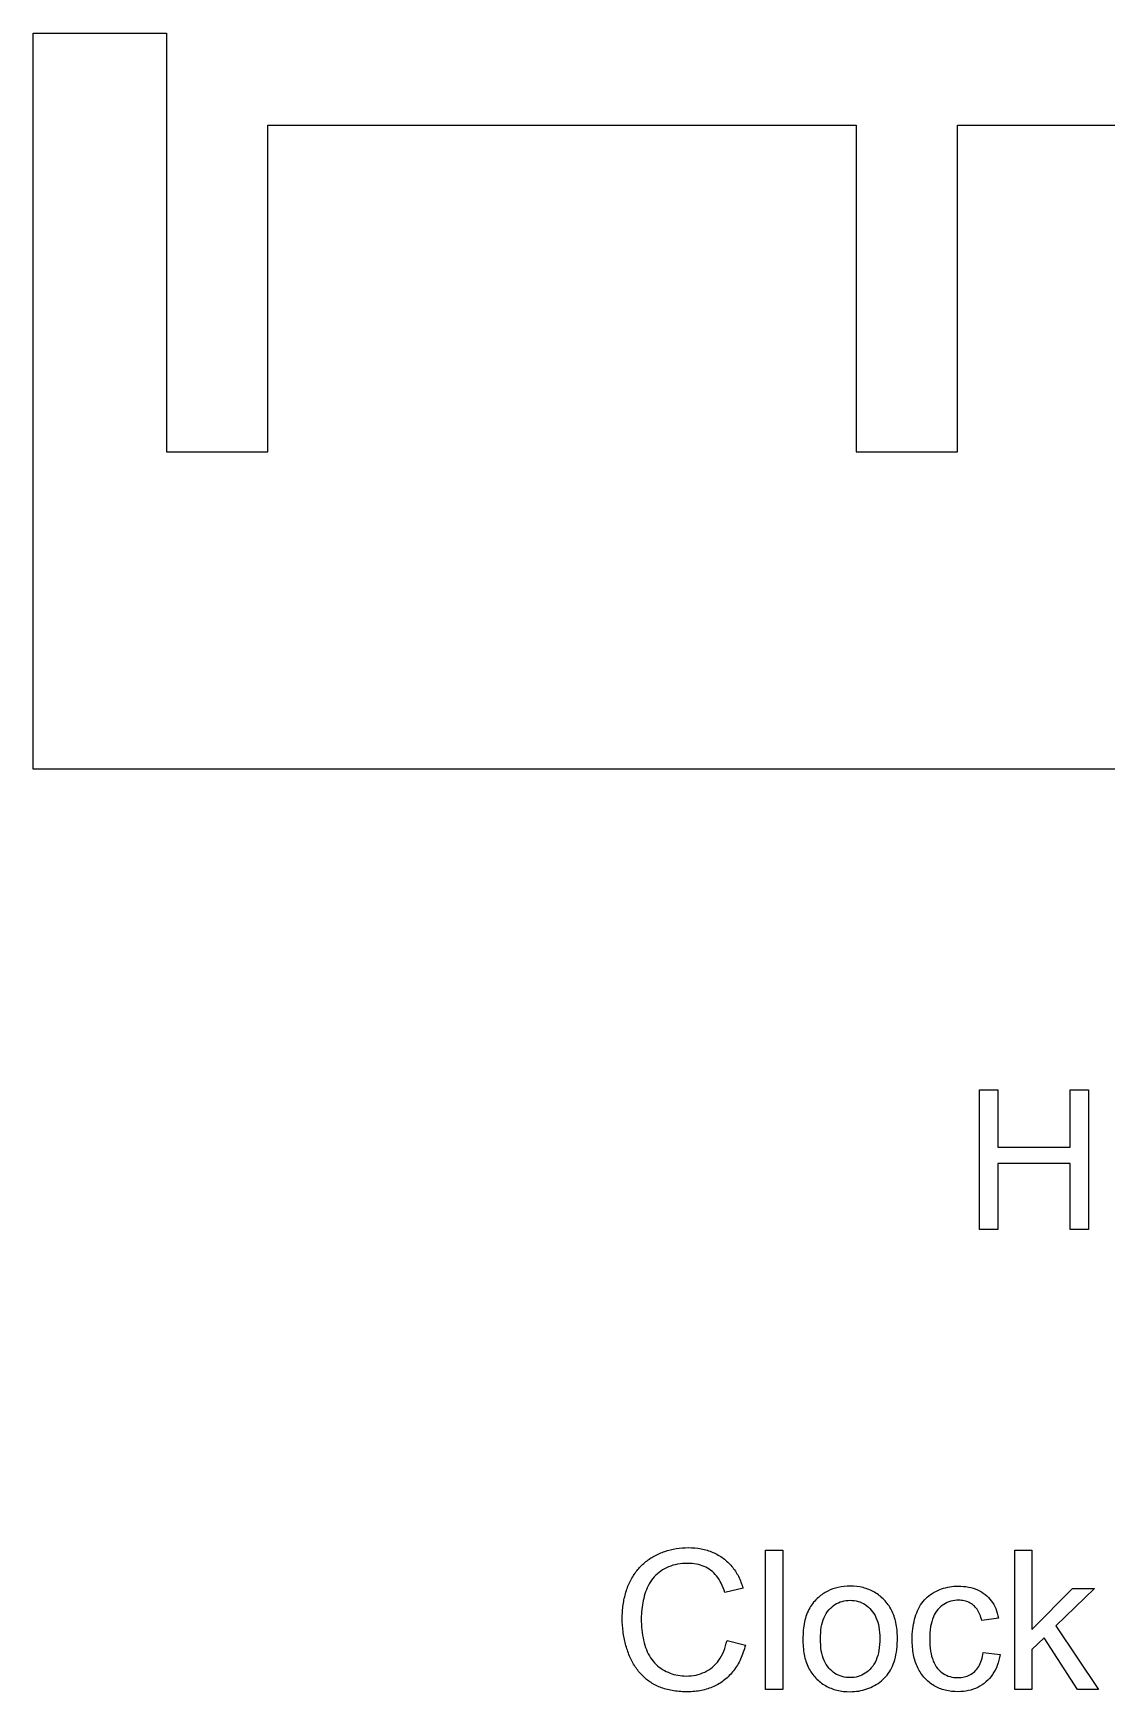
# Model space of a CAD drawing. Extents: x 16 to 234, y 9 to 84.
# Drawn here: x 16 to 39.35, y 9.95 to 46 of the extents above; entities that cross this region are included whole.
import ezdxf

# ---------------------------------------------------------------- set-up
doc = ezdxf.new("R2010")
doc.units = 0
doc.layers.add('baffles_C4_v3.0', color=7, linetype='CONTINUOUS')

msp = doc.modelspace()

# ---------------------------------------------------------------- linework, layer by layer
at = {"layer": 'baffles_C4_v3.0', "color": 1}
for p, q in [((16, 30.000028), (16, 46.000028)), ((16, 46.000028), (18.899999, 46.000028)), ((18.899999, 46.000028), (18.899999, 36.900026)), ((21.099999, 36.900026), (21.099999, 44.000028)), ((21.099999, 44.000028), (33.899997, 44.000028)), ((33.899997, 44.000028), (33.899997, 36.900026)), ((36.1, 36.900026), (36.1, 44.000028)), ((36.1, 44.000028), (48.899999, 44.000028)), ((18.899999, 36.900026), (19.999999, 36.900026)), ((19.999999, 36.900026), (21.099999, 36.900026)), ((33.899997, 36.900026), (35.000001, 36.900026)), ((35.000001, 36.900026), (36.1, 36.900026)), ((19.999999, 30.000028), (16, 30.000028)), ((230.000002, 30.000028), (19.999999, 30.000028))]:
    msp.add_line(p, q, dxfattribs=at)
at = {"layer": 'baffles_C4_v3.0', "color": 7}
for p, q in [((36.576045, 20.000027), (36.576045, 23.030333)), ((36.576045, 23.030333), (36.977054, 23.030333)), ((36.977054, 23.030333), (36.977054, 21.785965)), ((38.552152, 21.785965), (38.552152, 23.030333)), ((38.552152, 23.030333), (38.953161, 23.030333)), ((38.953161, 23.030333), (38.953161, 20.000027)), ((36.977054, 21.785965), (38.552152, 21.785965)), ((38.552152, 21.428364), (36.977054, 21.428364)), ((36.977054, 21.428364), (36.977054, 20.000027)), ((38.552152, 20.000027), (38.552152, 21.428364)), ((36.977054, 20.000027), (36.576045, 20.000027)), ((36.576045, 20.000027), (36.576045, 20.000027)), ((38.953161, 20.000027), (38.552152, 20.000027)), ((31.927365, 10.000026), (31.927365, 13.030332)), ((31.927365, 13.030332), (32.299436, 13.030332)), ((32.299436, 13.030332), (32.299436, 10.000026)), ((37.347901, 10.000026), (37.347901, 13.030332)), ((37.347901, 13.030332), (37.719971, 13.030332)), ((37.719971, 13.030332), (37.719971, 11.302272)), ((31.438184, 12.199375), (31.043376, 12.106357)), ((37.719971, 11.302272), (38.600537, 12.195241)), ((39.082162, 12.195241), (38.242936, 11.38082)), ((38.600537, 12.195241), (39.082162, 12.195241)), ((36.992367, 11.550319), (36.630632, 11.494508)), ((38.242936, 11.38082), (39.166911, 10.000026)), ((31.088851, 11.062493), (31.48986, 10.961208)), ((31.088851, 11.062493), (31.088851, 11.062493)), ((32.736941, 11.097633), (32.736941, 11.097633)), ((33.119346, 11.097633), (33.119346, 11.097633)), ((37.982487, 11.122438), (37.719971, 10.870257)), ((37.719971, 10.870257), (37.719971, 10.000026)), ((38.708024, 10.000026), (37.982487, 11.122438)), ((36.661638, 10.804111), (37.027507, 10.756569)), ((36.661638, 10.804111), (36.661638, 10.804111)), ((32.299436, 10.000026), (31.927365, 10.000026)), ((31.927365, 10.000026), (31.927365, 10.000026)), ((37.719971, 10.000026), (37.347901, 10.000026)), ((37.347901, 10.000026), (37.347901, 10.000026)), ((39.166911, 10.000026), (38.708024, 10.000026))]:
    msp.add_line(p, q, dxfattribs=at)
for points, knots in [([(31.48986, 10.961208), (31.458636, 10.858328), (31.3989, 10.661503), (31.243264, 10.402967), (31.043798, 10.19891), (30.803982, 10.052189), (30.529715, 9.964833), (30.232883, 9.940754), (29.93863, 9.960835), (29.667033, 10.024948), (29.434186, 10.136796), (29.242136, 10.295683), (29.083832, 10.492851), (28.962386, 10.725962), (28.875611, 10.983315), (28.822073, 11.256542), (28.805071, 11.54422), (28.822789, 11.83381), (28.882019, 12.112549), (28.982001, 12.363232), (29.120255, 12.581938), (29.294906, 12.764754), (29.503039, 12.905196), (29.733905, 13.007171), (29.982882, 13.069201), (30.250467, 13.089115), (30.522897, 13.067072), (30.784612, 12.989872), (31.011798, 12.858934), (31.200344, 12.680307), (31.349213, 12.457757), (31.40788, 12.287381), (31.438184, 12.199375)], [0, 0, 0, 0, 0.32157, 0.615213, 0.895366, 1.169918, 1.450133, 1.750771, 2.057947, 2.33201, 2.583051, 2.825608, 3.073537, 3.336769, 3.609863, 3.885796, 4.169534, 4.472215, 4.753593, 5.020791, 5.277619, 5.52517, 5.773681, 6.025908, 6.278748, 6.53954, 6.827781, 7.094142, 7.351386, 7.606794, 7.867263, 8.145552, 8.145552, 8.145552, 8.145552]), ([(31.043376, 12.106357), (31.018933, 12.174313), (30.972986, 12.302051), (30.869741, 12.467039), (30.743305, 12.593046), (30.59245, 12.679086), (30.419866, 12.729442), (30.22331, 12.744172), (30.017743, 12.728061), (29.817882, 12.672746), (29.645514, 12.578497), (29.503278, 12.451843), (29.390832, 12.298275), (29.314624, 12.120953), (29.263474, 11.932225), (29.231043, 11.73752), (29.220716, 11.523587), (29.231726, 11.298879), (29.268343, 11.071842), (29.328285, 10.866846), (29.417544, 10.688271), (29.536844, 10.540468), (29.683936, 10.429146), (29.847367, 10.350249), (30.021787, 10.301543), (30.213129, 10.285686), (30.412457, 10.304261), (30.608401, 10.370025), (30.7797, 10.48039), (30.921423, 10.635058), (31.028989, 10.833226), (31.068177, 10.983313), (31.088851, 11.062493)], [0, 0, 0, 0, 0.21619, 0.40638, 0.578699, 0.746321, 0.921805, 1.113627, 1.334668, 1.53749, 1.731036, 1.918622, 2.104536, 2.297298, 2.494003, 2.690195, 2.888225, 3.135435, 3.363796, 3.576745, 3.773755, 3.958849, 4.141313, 4.322407, 4.500438, 4.681426, 4.895653, 5.09655, 5.295569, 5.500359, 5.719603, 5.964432, 5.964432, 5.964432, 5.964432]), ([(32.736941, 11.097633), (32.742846, 11.222415), (32.753838, 11.454703), (32.868325, 11.7719), (33.053431, 11.999321), (33.274116, 12.145609), (33.511471, 12.228868), (33.775048, 12.253873), (34.046262, 12.225742), (34.303431, 12.123695), (34.516876, 11.954312), (34.680998, 11.726751), (34.776663, 11.442508), (34.799868, 11.149196), (34.785837, 10.877689), (34.745923, 10.651748), (34.67419, 10.463239), (34.573417, 10.308578), (34.447661, 10.180527), (34.297457, 10.080094), (34.131102, 10.005135), (33.95194, 9.959741), (33.73224, 9.94356), (33.482895, 9.969244), (33.223775, 10.070149), (33.00791, 10.238681), (32.846605, 10.472902), (32.751442, 10.768368), (32.741991, 10.982974), (32.736941, 11.097633)], [0, 0, 0, 0, 0.373287, 0.694893, 0.992798, 1.236514, 1.480586, 1.739701, 2.02504, 2.290916, 2.558147, 2.831839, 3.121011, 3.445963, 3.708865, 3.935481, 4.131461, 4.309577, 4.485466, 4.666189, 4.848458, 5.030443, 5.217534, 5.507183, 5.774723, 6.041064, 6.31643, 6.615589, 6.958788, 6.958788, 6.958788, 6.958788]), ([(33.119346, 11.097633), (33.122569, 11.011333), (33.128528, 10.851729), (33.188641, 10.633412), (33.292441, 10.463207), (33.429846, 10.343304), (33.591017, 10.270229), (33.76596, 10.249203), (33.940812, 10.270411), (34.101329, 10.344438), (34.238097, 10.465484), (34.342774, 10.637288), (34.400776, 10.859256), (34.416985, 11.105372), (34.400591, 11.348731), (34.341036, 11.56188), (34.234739, 11.72781), (34.099749, 11.848719), (33.939805, 11.92271), (33.765586, 11.944018), (33.591024, 11.922948), (33.429813, 11.849921), (33.292825, 11.730122), (33.188466, 11.560951), (33.128524, 11.34314), (33.122569, 11.183848), (33.119346, 11.097633)], [0, 0, 0, 0, 0.258503, 0.478079, 0.671308, 0.847936, 1.01724, 1.194237, 1.370126, 1.539087, 1.716299, 1.910503, 2.13339, 2.397617, 2.647897, 2.862385, 3.053897, 3.230937, 3.399272, 3.574023, 3.75102, 3.920324, 4.096952, 4.289207, 4.508122, 4.766396, 4.766396, 4.766396, 4.766396]), ([(37.027507, 10.756569), (37.010881, 10.677388), (36.978937, 10.525253), (36.872626, 10.321146), (36.726516, 10.157444), (36.546594, 10.036573), (36.338065, 9.964203), (36.095761, 9.942083), (35.837245, 9.969034), (35.584799, 10.06942), (35.375563, 10.237404), (35.220595, 10.470944), (35.131451, 10.763452), (35.109646, 11.052044), (35.123143, 11.311574), (35.161964, 11.52116), (35.226477, 11.71023), (35.318158, 11.875931), (35.439991, 12.012864), (35.589085, 12.115864), (35.754646, 12.189817), (35.932262, 12.235492), (36.129264, 12.250222), (36.334371, 12.233341), (36.535264, 12.173156), (36.705186, 12.069977), (36.842008, 11.929739), (36.942619, 11.753092), (36.975328, 11.619768), (36.992367, 11.550319)], [0, 0, 0, 0, 0.241821, 0.464631, 0.681286, 0.893853, 1.107847, 1.336222, 1.618999, 1.879886, 2.140116, 2.411671, 2.707793, 3.047457, 3.27498, 3.486061, 3.684793, 3.871872, 4.050457, 4.22945, 4.411299, 4.59195, 4.776752, 5.001593, 5.205795, 5.400182, 5.591346, 5.78791, 6.001628, 6.001628, 6.001628, 6.001628]), ([(36.630632, 11.494508), (36.617971, 11.54026), (36.594014, 11.62683), (36.531693, 11.741027), (36.451123, 11.829593), (36.355807, 11.893586), (36.246961, 11.931659), (36.110866, 11.944038), (35.955901, 11.925671), (35.796518, 11.8554), (35.662854, 11.738253), (35.562299, 11.570051), (35.507593, 11.350222), (35.492664, 11.098568), (35.507249, 10.846439), (35.559628, 10.625062), (35.65587, 10.455749), (35.785796, 10.339291), (35.940285, 10.269322), (36.098764, 10.250859), (36.246029, 10.265033), (36.372249, 10.310889), (36.481541, 10.3876), (36.56956, 10.497343), (36.631949, 10.63988), (36.651284, 10.746839), (36.661638, 10.804111)], [0, 0, 0, 0, 0.142071, 0.268825, 0.386195, 0.497988, 0.609781, 0.728255, 0.90539, 1.071963, 1.243038, 1.430337, 1.650488, 1.91579, 2.18448, 2.406088, 2.592208, 2.759253, 2.921143, 3.093011, 3.231849, 3.361769, 3.491315, 3.627478, 3.778591, 3.952773, 3.952773, 3.952773, 3.952773])]:
    msp.add_open_spline(points, degree=3, knots=knots, dxfattribs=at)

doc.saveas('drawing.dxf')
